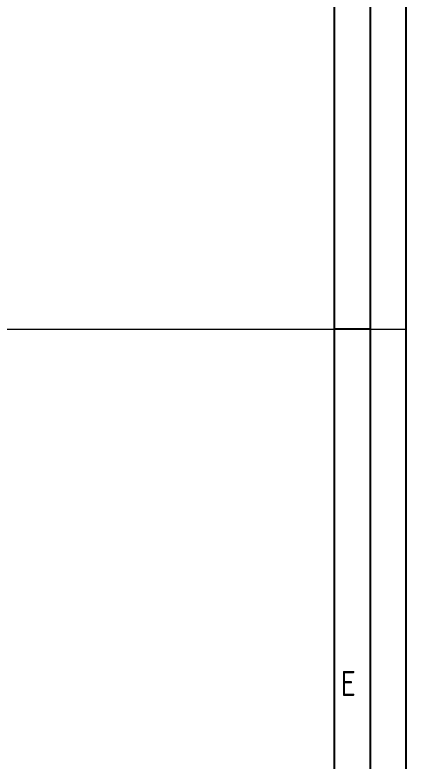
# Model space of a CAD drawing. Header units: millimetres. Extents: x -2653 to 6698, y -4403 to -42.
# Drawn here: x 949.1 to 1003.6, y -802.5 to -698.5 of the extents above; entities that cross this region are included whole.
import ezdxf
from ezdxf.enums import TextEntityAlignment as Align

# ---------------------------------------------------------------- set-up
doc = ezdxf.new("R2010")
doc.units = ezdxf.units.MM
doc.header["$MEASUREMENT"] = 0
doc.layers.add('4', color=4, linetype='Continuous')
doc.layers.add('轮廓线', color=7, linetype='Continuous')
doc.styles.add('GBHZ', font='gbenor.shx', dxfattribs={"bigfont": 'gbcbig.shx'})
doc.styles.add('灯泡', font='', dxfattribs={"width": 0.7})
doc.styles.get('灯泡').set_extended_font_data('NSimSun')

# ---------------------------------------------------------------- blocks, each defined once
blk = doc.blocks.new('06A0TK')
blk.add_line((1184, 436), (1179, 436))
for points in [[(0, 0), (1189, 0), (1189, 841), (0, 841)], [(1184, 5), (20, 5), (20, 836), (1184, 836)]]:
    blk.add_lwpolyline(points, close=True)
at = {"layer": '4'}
blk.add_lwpolyline([(1179, 10), (25, 10), (25, 831), (1179, 831)], close=True, dxfattribs=at)
at = {"style": 'GBHZ'}
blk.add_text('E', height=3.5, dxfattribs=at).set_placement((1179.88, 384.82))
blk = doc.blocks.new('图框')
at = {"color": 0}
blk.add_blockref('06A0TK', (-348, 0), dxfattribs=at)
at = {"color": 0, "style": '灯泡', "flags": 12}
blk.add_attdef('线束型号', text='', height=4, dxfattribs=at).set_placement((798.5, 45), align=Align.MIDDLE_CENTER)
at = {"color": 0, "style": '灯泡', "width": 0.9, "flags": 12}
for tag, height, p in [('线束名称', 5, (733.5, 40)), ('适用车型', 3, (808.5, 37.5)), ('方案号', 3, (808.5, 32.5)), ('图纸日期', 3, (808.5, 27.5)), ('通知书', 3, (808.5, 22.5)), ('公司名', 5, (728.5, 20)), ('识别号', 3, (808.5, 17.5)), ('图幅', 3, (789.75, 12.5)), ('质量', 3, (822.25, 12.5))]:
    blk.add_attdef(tag, text='', height=height, dxfattribs=at).set_placement(p, align=Align.MIDDLE_CENTER)

msp = doc.modelspace()

# ---------------------------------------------------------------- linework, layer by layer
at = {"layer": '轮廓线', "color": 3, "lineweight": 0}
msp.add_line((-165.43, -742.27), (1003.57, -742.27), dxfattribs=at)

# ---------------------------------------------------------------- block references
msp.add_blockref('图框', (162.57, -1178.27))

doc.saveas('drawing.dxf')
